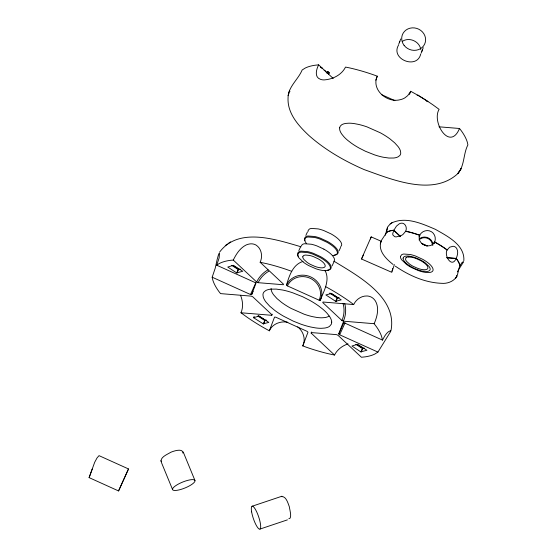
<?xml version="1.0" encoding="UTF-8"?>
<svg xmlns="http://www.w3.org/2000/svg" width="557" height="557" viewBox="0 0 557 557"><rect width="100%" height="100%" fill="white"/><g stroke="black" fill="none" stroke-linecap="round" stroke-linejoin="round"><path stroke-width="0.84" d="M394.384 264.582L391.794 272.317L361.486 258.998L371.192 236.892L381.106 241.216M308.056 231.51L308.188 230.375L309.33 229.108A18.82 6.559 24.8 0 1 311.495 228.412L318.27 228.92A18.778 6.545 24.8 0 1 323.882 230.598L330.976 233.863A18.785 6.545 24.8 0 1 335.906 237.045L336.964 237.874A17.608 6.141 24.8 0 1 339.54 240.332L340.188 241.118A18.785 6.545 24.8 0 1 341.629 243.987L341.685 244.607A17.608 6.134 24.8 0 1 341.107 246.145L340.661 246.535M380.598 242.761C378.642 251.945 386.642 259.277 393.082 264.478M89.12 477.627L118.564 490.94L128.5 468.945L99.028 455.64L97.009 457.972L94.683 462.282L89.12 477.627L92.19 469.112M463.842 260.732C464.97 244.753 447.111 236.077 435.365 229.331C422.095 223.684 405.684 216.179 391.592 222.995M439.007 126.808L459.511 128.493L460.702 129.969A95.435 33.267 24.8 0 1 467.427 142.627L467.894 144.904C463.152 154.011 464.768 165.52 457.868 173.561C432.761 196.851 391.55 179.333 364.208 169.613C344.323 160.959 325.239 149.979 308.961 135.553C298.51 125.757 287.405 113.461 288.046 98.157C287.941 86.815 298.099 79.797 302.138 70.015L305.194 68.072A95.567 33.309 24.8 0 1 314.935 65.253L318.653 64.849L333.211 78.495M380.327 243.813L381.448 240.352L386.781 232.269A42.248 14.726 24.8 0 1 392.177 230.382L393.82 230.208L400.532 236.495M458.007 271.983C457.513 279.844 448.775 284.014 441.645 283.318C424.928 282.678 408.984 275.52 395.352 266.176M371.227 236.871L370.405 238.995M391.884 271.175L392.01 270.653M288.791 93.207L288.171 95.581L289.605 90.255M390.896 331.004C397.879 297.201 357.845 275.875 334.089 261.268M420.73 53.959C417.193 69.938 390.151 59.181 398.513 45.145M458.529 269.685L459.901 265.654L459.699 264.645A42.255 14.733 24.8 0 0 456.719 259.04L456.19 258.385L446.832 257.619M385.423 235.2L386.621 230.166A8.188 0.634 -70 0 0 387.066 228.516L387.484 227.416A8.188 0.55 -66.9 0 1 387.63 227.514L386.447 232.659L387.24 232.102A42.255 14.733 24.8 0 1 392.984 230.438L393.778 230.382L400.483 236.662M392.4 269.344L392.657 268.571M240.547 295.307C242.796 300.801 243.458 307.234 240.965 312.769L271.739 315.297L271.934 314.768L252.774 296.797L251.311 296.136L220.558 293.609L219.367 292.133A95.435 33.267 24.8 0 1 212.642 279.475L212.175 277.205L215.225 268.209L217.126 259.59A18.499 1.427 -70 0 0 218.128 255.879L219.075 253.386A18.492 1.232 -66.9 0 1 219.402 253.595L219.166 257.828L216.729 265.216L255.036 282.524L255.928 283.36L251.66 294.604L250.483 294.507L212.175 277.205M325.016 270.486C330.405 280.275 323.666 291.248 320.296 300.307L319.119 300.209L287.405 285.887L286.514 285.045C289.18 275.952 292.745 264.526 302.987 261.449M240.965 312.769L246.765 316.989A95.581 33.316 24.8 0 0 263.134 327.363L269.337 330.823L274.552 317.086L275.729 317.177L307.095 331.352L307.993 332.188L302.778 345.911L306.273 347.192A95.442 33.267 24.8 0 0 330.628 354.231L334.527 355.032C337.201 349.643 342.374 345.751 348.007 343.871M375.759 80.229L377.291 76.191L373.796 74.91A95.442 33.267 24.8 0 0 349.441 67.877L345.542 67.077C341.65 74.868 332.919 79.219 324.494 79.888A18.137 12.435 -57.9 0 1 320.421 79.296C314.113 77.193 316.355 69.221 318.653 64.849M409.506 94.516L410.732 91.285L416.935 94.746A95.581 33.316 24.8 0 1 433.304 105.113L439.104 109.339C431.369 121.948 449.826 151.908 459.511 128.493M377.931 352.087L339.638 334.792L338.747 333.949L343.015 322.705L344.191 322.802L382.485 340.104C384.393 336.574 386.565 331.986 390.554 330.656A18.374 1.406 -63.7 0 1 390.45 331.84L377.931 352.087L374.875 354.029A95.567 33.316 24.8 0 1 365.134 356.856L361.416 357.26L338.002 335.3L336.539 334.639L311.342 332.571L311.14 333.093L334.527 355.032M419.08 236.878C420.277 231.754 426.78 228.836 431.306 231.67A8.244 7.854 31.2 0 1 433.283 233.313C435.832 236.133 435.783 240.422 434.035 243.639M419.205 236.746L419.783 235.228L418.237 234.664A42.262 14.733 24.8 0 0 407.452 231.545L405.726 231.19L403.052 234.393A8.111 5.695 -33.7 0 1 400.936 235.66L396.41 236.864A8.035 5.507 -57.9 0 1 394.607 236.607L392.922 235.019A8.146 3.92 -45.9 0 1 392.776 233.571L393.82 230.208M434.014 243.43L434.592 241.912L437.342 243.444A42.235 14.719 24.8 0 1 446.784 249.62L447.153 249.905C443.734 255.489 451.901 268.759 456.19 258.385M421.196 53.103L422.345 50.081M457.576 271.677L457.889 270.96M233.286 260.077L256.673 282.016L258.135 282.678L283.339 284.745L283.534 284.223L260.133 262.27C262.897 256.54 261.651 248.575 256.011 245.066A18.36 12.533 -49.3 0 0 252.091 243.855L250.671 243.841A18.402 11.593 -51.8 0 0 246.215 244.948C240.074 247.983 236.189 254.103 233.286 260.077L231.489 260.21A95.435 33.267 24.8 0 0 218.525 263.969L216.729 265.216M399.362 42.569L400.768 38.941M421.872 51.3L423.278 47.672M398.652 44.358L399.835 41.35M377.291 76.191C370.983 89.614 387.108 103.268 400.093 99.724A18.346 16.257 45.4 0 0 404.904 97.844L407.731 95.623L410.732 91.285M302.778 345.911C305.723 339.944 303.781 332.599 299.088 328.115A18.43 16.863 13 0 0 297.71 326.841M419.783 235.228C416.991 241.174 424.135 247.217 429.879 245.651A8.125 7.199 45.4 0 0 432.009 244.815L434.592 241.912M374.151 323.708C377.186 316.731 379.477 308.084 375.432 301.038A18.332 12.637 -81.4 0 0 372.41 297.793L371.171 297.055A18.465 13.619 -84.2 0 0 367.035 295.983C361.361 295.739 356.048 299.492 353.695 304.547L322.935 302.019L322.74 302.542L341.901 320.512L343.363 321.18L374.151 323.708L376.525 326.862A95.567 33.316 24.8 0 1 381.58 336.372L382.485 340.104M458.188 270.396L463.368 262.159A8.132 0.627 -63.7 0 0 463.417 261.63L462.045 262.493L459.845 265.814L459.797 265.445A42.248 14.726 24.8 0 0 457.2 259.952L456.155 258.552C457.499 255.461 458.508 251.632 456.719 248.519A8.118 5.591 -81.4 0 0 455.382 247.078L454.832 246.751A8.174 6.03 -84.2 0 0 453.001 246.278L449.617 247.211L447.097 250.072L445.649 248.986A42.262 14.733 24.8 0 0 435.999 242.873L434.613 242.121M363.352 255.106L362.593 256.763M327.077 73.315C326.952 70.321 330.726 72.702 328.498 74.22M327.196 73.35L327.92 71.797L329.187 72.598L328.463 74.158M236.634 272.881L242.755 271.273L233.362 265.306L227.75 267.054L236.634 272.881L238.535 269.108L232.701 265.397M237.136 273.021L238.535 269.108M253.581 317.72L259.054 316.014L268.815 322.399L263.21 323.84L253.581 317.72L254.201 316.369M263.21 323.84L265.104 320.073L258.232 315.701M263.705 323.986L265.104 320.073M298.851 250.58L300.801 246.354M305.849 235.43L307.408 232.06M332.09 265.898L334.047 261.672M339.088 250.747L340.647 247.378M335.62 301.295L341.225 299.854L331.471 293.469L325.859 294.918L335.62 301.295L337.521 297.529L330.642 293.156M336.122 301.441L337.521 297.529M360.811 351.864L366.924 350.262L357.538 344.289L351.92 346.036L360.811 351.864L362.711 348.09L356.87 344.379M361.312 352.01L362.711 348.09M362.029 257.954L362.294 257.404M393.778 230.382L396.466 226.107L399.501 223.677A8.146 5.131 -51.8 0 1 401.479 223.19L402.105 223.197A8.125 5.549 -49.3 0 1 403.839 223.733C406.338 225.286 406.889 228.816 405.67 231.35L406.123 231.434A42.235 14.719 24.8 0 1 416.796 234.351L419.658 235.353M361.806 258.406L361.486 258.998M182.905 453.057C183.051 447.946 173.7 451.003 170.79 452.284C167.267 454.505 158.87 457.506 161.586 462.881L172.586 489.603M269.337 330.823C272.352 323.854 280.693 320.755 287.823 322.287M301.337 245.672L302.472 244.419A18.618 6.489 24.8 0 1 304.609 243.736L311.314 244.238A18.576 6.475 24.8 0 1 316.863 245.895L323.875 249.125M219.5 252.244C238.466 226.581 276.056 239.545 301.114 246.807M387.679 226.908L390.22 223.963L392.56 222.32M456.893 276.209L455.466 278.347L456.413 276.94M461.099 168.743L457.868 173.561L460.987 168.903L460.695 168.527M406.032 257.731L405.517 259.096A12.47 4.345 24.8 0 0 406.707 261.477L409.722 264.199A12.498 4.359 24.8 0 0 413.085 266.288L417.834 268.39A12.505 4.359 24.8 0 0 421.531 269.428L422.38 269.581A11.718 4.087 24.8 0 0 424.657 269.748L425.304 269.706A12.505 4.359 24.8 0 0 427.219 269.094L427.511 268.836A11.718 4.087 24.8 0 0 427.901 267.813L427.86 267.395A12.505 4.359 24.8 0 0 426.906 265.487L426.474 264.965A11.725 4.087 24.8 0 0 424.754 263.329L424.051 262.779A12.505 4.359 24.8 0 0 420.772 260.662L416.051 258.483A12.498 4.359 24.8 0 0 412.319 257.369L408.42 256.965M281.382 496.6C286.047 495.862 288.053 503.298 289.355 506.842C289.591 509.363 292.495 518.811 288.811 518.762M128.5 468.945L118.564 490.94M225.251 245.581L227.486 244.022M228.349 243.402L230.535 241.877M390.22 223.963L391.209 223.273M402.523 41.232C409.423 36.825 419.56 41.413 420.793 49.489M381.371 241.87L380.842 241.947M252.049 506.264L281.939 496.231M259.952 529.08L287.426 519.862M326.193 72.257L327.829 71.749M427.073 101.701L427.811 101.471L426.947 101.59M240.304 269.149L238.194 269.504L231.628 265.327M266.726 320.157L264.77 320.47L257.891 316.091M339.136 297.612L337.18 297.925L329.619 293.114M364.473 348.132L362.37 348.487L355.805 344.31M290.016 91.418L289.341 91.362M332.633 255.531L333.58 255.475A18.242 6.357 24.8 0 0 336.372 254.577L336.804 254.201A17.093 5.96 24.8 0 0 337.368 252.704L337.312 252.105A18.242 6.357 24.8 0 0 335.913 249.313L335.286 248.547A17.1 5.96 24.8 0 0 332.78 246.166L331.756 245.365A18.242 6.357 24.8 0 0 326.966 242.274L320.08 239.099A18.235 6.357 24.8 0 0 314.635 237.47L308.049 236.983A18.277 6.371 24.8 0 0 305.953 237.651L304.839 238.883L304.825 240.61A18.277 6.371 24.8 0 0 305.877 242.706L306.447 243.465M446.784 257.787L456.155 258.552M260.133 262.27L266.977 263.76A95.581 33.316 24.8 0 1 285.268 269.045L291.722 271.315M320.679 67.23L322.099 68.135M417.994 95.15L417.13 95.421M324.118 70.21L325.539 71.115M161.363 461.314L160.736 460.799M381.601 94.648L394.934 100.671M421.733 243.423L427.135 245.86M421.642 243.569L427.108 246.034M456.844 276.279L456.649 275.562M325.504 286.597L328.637 288.296A95.442 33.267 24.8 0 1 350.423 302.103L353.695 304.547M417.959 95.163L427.776 101.409M320.804 67.265L322.071 68.072M183.176 451.88L194.957 480.482A12.087 3.175 -22.2 0 1 179.173 489.888A12.087 3.175 -22.2 0 1 177.175 484.757A12.087 3.175 -22.2 0 1 194.964 480.482M271.106 288.575L271.343 290.489A33.427 11.648 24.8 0 0 273.703 294.925L277.024 298.601L281.563 302.381A33.364 11.627 24.8 0 0 291.081 308.411L304.143 314.204A33.427 11.655 24.8 0 0 312.672 316.675L316.606 317.406A31.234 10.889 24.8 0 0 321.835 317.803L324.759 317.594A33.42 11.648 24.8 0 0 329.02 316.098M343.822 322.712A17.211 0.397 -65.7 0 1 338.747 333.949M345.048 322.809A18.346 0.418 -65.7 0 1 339.645 334.792M287.405 285.887A17.399 16.306 20.8 0 1 310.103 278.242A17.399 16.306 20.8 0 1 319.119 300.209M286.514 285.045A18.541 17.371 20.8 0 1 310.688 276.906A18.541 17.371 20.8 0 1 320.296 300.307M253.108 291.443A17.211 0.397 -65.7 0 1 251.66 294.604M255.893 282.531A18.346 0.418 -65.7 0 1 250.483 294.507M272.22 314.183A18.346 12.456 -85.3 0 1 271.739 315.297M256.673 282.016A18.346 11.864 -46.8 0 1 268.042 269.839M258.142 282.678A17.211 11.126 -46.8 0 1 268.801 271.259M344.679 303.44A18.353 12.456 -85.3 0 1 343.363 321.173M342.966 303.342A17.211 11.683 -85.3 0 1 341.901 320.512M311.14 333.093A18.346 11.864 -46.8 0 1 311.669 332.007M406.06 257.654A12.47 4.345 24.8 0 1 408.448 256.895M419.024 239.935A7.707 7.22 20.8 0 1 427.421 238.264A7.707 7.22 20.8 0 1 432.406 245.212M419.303 238.89A8.209 7.694 20.8 0 1 428.054 237.832A8.209 7.694 20.8 0 1 432.97 245.059M458.063 271.893A8.132 1.114 -74.6 0 1 458.571 269.658M298.28 256.283A18.82 6.559 24.8 0 1 297.675 254.876L297.689 253.101L298.831 251.827A18.82 6.559 24.8 0 1 300.996 251.137L307.77 251.646A18.778 6.545 24.8 0 1 313.382 253.324L320.477 256.589A18.785 6.545 24.8 0 1 325.406 259.771L326.465 260.599A17.608 6.141 24.8 0 1 329.041 263.05L329.688 263.844A18.785 6.545 24.8 0 1 331.13 266.712L331.185 267.332A17.608 6.134 24.8 0 1 330.607 268.871L330.162 269.261A18.785 6.545 24.8 0 1 327.279 270.18M304.909 240.429A18.82 6.559 24.8 0 1 304.672 239.74L304.679 237.964L305.828 236.69A18.82 6.559 24.8 0 1 307.986 236.001L314.768 236.509A18.778 6.545 24.8 0 1 320.379 238.187L327.467 241.453A18.785 6.545 24.8 0 1 332.404 244.634L333.455 245.463A17.608 6.141 24.8 0 1 336.038 247.914L336.686 248.707A18.785 6.545 24.8 0 1 338.12 251.576L338.183 252.196A17.608 6.134 24.8 0 1 337.598 253.734L337.152 254.124A18.785 6.545 24.8 0 1 335.927 254.716M333.901 261.275A17.413 6.071 24.8 0 0 334.478 259.75L334.416 259.137A18.583 6.475 24.8 0 0 332.995 256.304L332.355 255.517A17.42 6.071 24.8 0 0 329.8 253.094L328.755 252.272A18.583 6.475 24.8 0 0 323.875 249.125M335.147 254.918A18.785 6.545 24.8 0 1 334.277 255.043M297.717 254.549L297.835 255.747A18.277 6.371 24.8 0 0 298.886 257.842L303.857 262.57A18.235 6.357 24.8 0 0 308.766 265.619L315.694 268.69A18.235 6.357 24.8 0 0 321.083 270.194L322.322 270.417A17.1 5.96 24.8 0 0 325.643 270.667L326.583 270.611A18.242 6.357 24.8 0 0 329.375 269.713L329.807 269.337A17.093 5.96 24.8 0 0 330.378 267.84L330.315 267.242A18.242 6.357 24.8 0 0 328.922 264.45L328.289 263.684A17.1 5.96 24.8 0 0 325.782 261.303L324.759 260.502A18.235 6.357 24.8 0 0 319.969 257.411L313.083 254.236A18.235 6.357 24.8 0 0 307.638 252.613L301.058 252.119A18.277 6.371 24.8 0 0 298.956 252.787L297.717 254.549M302.799 256.791L302.799 257.188A12.47 4.345 24.8 0 0 303.997 259.569L307.011 262.291A12.498 4.359 24.8 0 0 310.374 264.38L315.123 266.483A12.505 4.359 24.8 0 0 318.813 267.52L319.669 267.673A11.718 4.087 24.8 0 0 321.946 267.84L322.587 267.799A12.505 4.359 24.8 0 0 324.501 267.186L324.801 266.928A11.718 4.087 24.8 0 0 325.191 265.905L325.149 265.487A12.505 4.359 24.8 0 0 324.188 263.579L323.763 263.057A11.718 4.087 24.8 0 0 322.043 261.421L321.34 260.871A12.505 4.359 24.8 0 0 318.054 258.754L313.333 256.575A12.498 4.359 24.8 0 0 309.601 255.461L305.702 255.057A12.47 4.345 24.8 0 0 303.314 255.823L302.799 256.791M400.434 256.457L400.546 257.661A18.277 6.371 24.8 0 0 401.597 259.75L406.568 264.478A18.235 6.357 24.8 0 0 411.477 267.527L418.404 270.598A18.235 6.357 24.8 0 0 423.793 272.108L425.04 272.324A17.1 5.96 24.8 0 0 428.354 272.575L429.294 272.519A18.242 6.357 24.8 0 0 432.093 271.621L432.524 271.245A17.093 5.96 24.8 0 0 433.088 269.748L433.033 269.149A18.242 6.357 24.8 0 0 431.633 266.357L431.007 265.592A17.1 5.96 24.8 0 0 428.5 263.21L427.477 262.41A18.235 6.357 24.8 0 0 422.686 259.318L415.801 256.143A18.235 6.357 24.8 0 0 410.356 254.521L403.769 254.027A18.277 6.371 24.8 0 0 401.674 254.695L400.434 256.457M339.624 127.811L339.7 129.697A34.172 11.913 24.8 0 0 341.796 134.14L343.773 136.597A31.937 11.133 24.8 0 0 347.812 140.434L351.147 143.01A34.179 11.913 24.8 0 0 358.952 147.953L365.476 151.274L374.478 154.846A34.158 11.906 24.8 0 0 383.112 157.206L388.897 158.049L393.736 158.014A34.179 11.913 24.8 0 0 398.38 156.663L399.822 155.473A31.93 11.126 24.8 0 0 400.734 153.071L400.49 151.114A34.179 11.913 24.8 0 0 398.081 146.582L394.676 142.822L390.039 138.958A34.116 11.892 24.8 0 0 380.306 132.789L366.959 126.864A34.179 11.913 24.8 0 0 358.235 124.343L354.21 123.591A31.937 11.133 24.8 0 0 348.863 123.188L345.876 123.403A34.172 11.913 24.8 0 0 341.511 124.928L340.236 126.202L339.624 127.811M331.728 322.085L331.429 324.056L329.549 326.353A38.426 13.396 24.8 0 1 324.64 328.066L321.285 328.31A35.92 12.519 24.8 0 1 315.276 327.857L310.75 327.015A38.44 13.403 24.8 0 1 300.94 324.174L293.33 321.159L283.562 316.188A38.419 13.389 24.8 0 1 274.97 310.576L269.762 306.225L265.933 301.998A38.433 13.396 24.8 0 1 263.224 296.902L262.953 294.702A35.906 12.519 24.8 0 1 263.976 292L265.598 290.657A38.433 13.396 24.8 0 1 270.813 289.146L276.258 289.104L282.768 290.051A38.419 13.389 24.8 0 1 292.474 292.704L302.604 296.721L309.943 300.46A38.44 13.403 24.8 0 1 318.715 306.016L322.468 308.912A35.913 12.519 24.8 0 1 327.015 313.229L329.229 315.986A38.426 13.396 24.8 0 1 331.589 320.985L331.728 322.085M403.108 258.086L403.143 258.921A15.102 5.264 24.8 0 0 404.473 261.428L404.946 261.978A14.141 4.929 24.8 0 0 406.735 263.677L407.446 264.248A15.067 5.25 24.8 0 0 412.605 267.513L413.573 268.008A14.148 4.929 24.8 0 0 416.545 269.33L417.548 269.706A15.109 5.264 24.8 0 0 422.366 271.099L427.066 271.461A15.102 5.264 24.8 0 0 429.482 270.618L429.76 270.333A14.141 4.929 24.8 0 0 430.164 269.268L430.15 268.85A15.102 5.264 24.8 0 0 428.987 266.399L425.43 263.022A15.109 5.264 24.8 0 0 421.12 260.293L420.166 259.785A14.148 4.929 24.8 0 0 417.207 258.427L416.204 258.03A15.067 5.25 24.8 0 0 410.439 256.366L409.562 256.22A14.141 4.929 24.8 0 0 407.195 256.039L406.513 256.067A15.102 5.264 24.8 0 0 403.943 256.805L403.108 258.086M404.097 45.368A12.08 11.133 21.2 0 0 424.657 44.073A12.08 11.133 21.2 0 0 412.208 27.864A12.08 11.133 21.2 0 0 404.097 45.368M251.625 511.876A12.087 2.785 71.3 0 0 259.639 529.157A12.087 2.785 71.3 0 0 256.742 511.987A12.087 2.785 71.3 0 0 251.625 511.876"/></g></svg>
